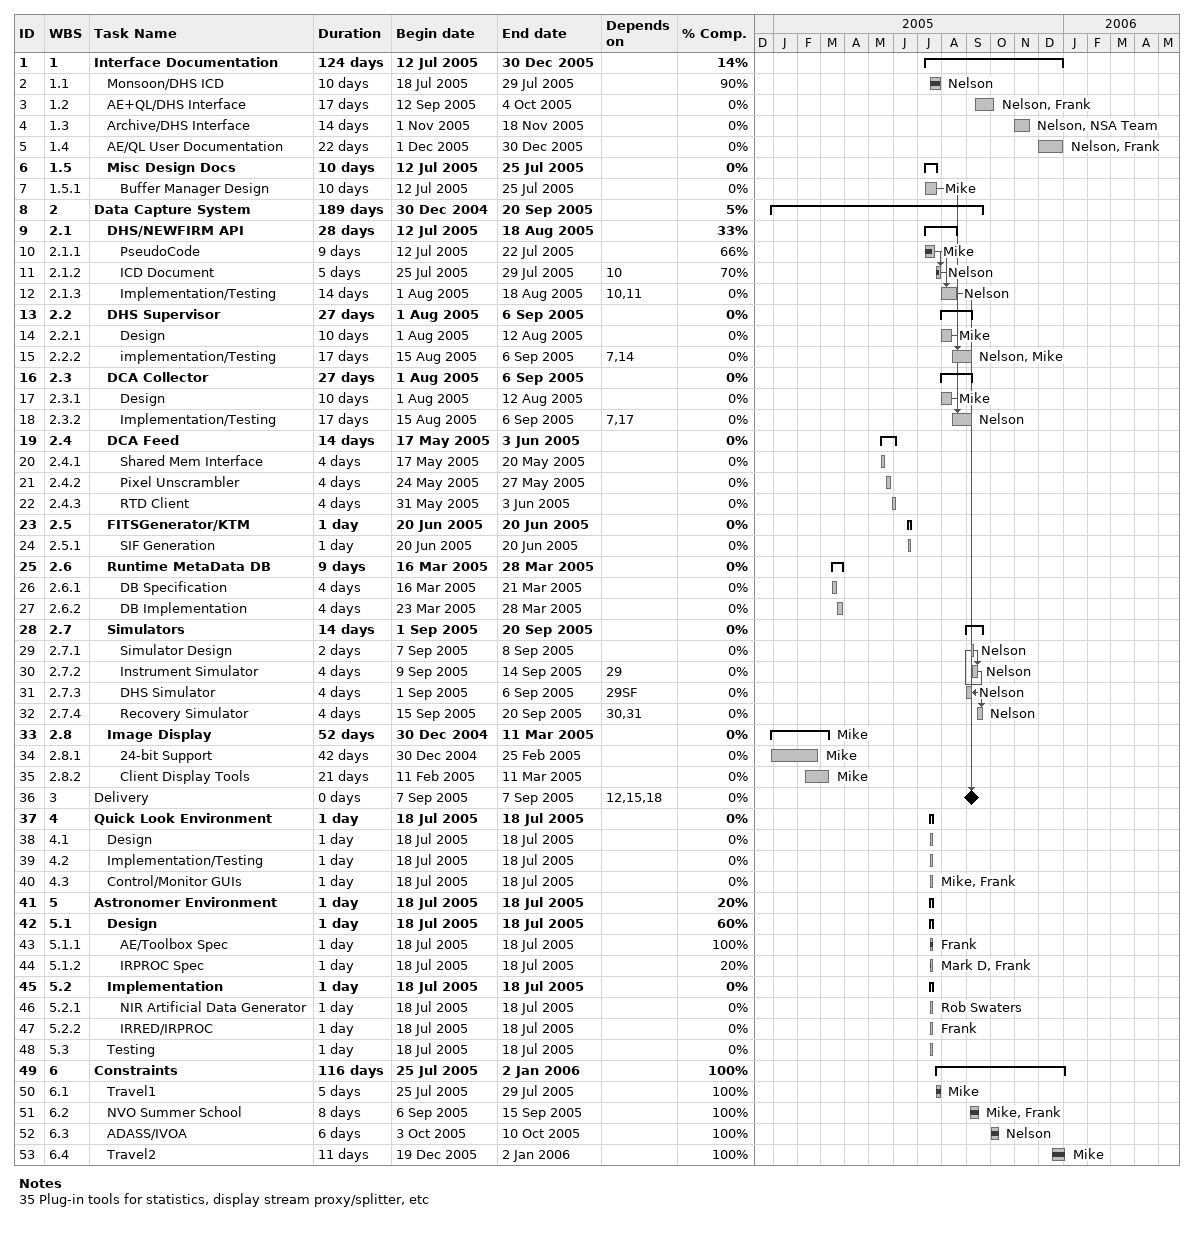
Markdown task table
| ID | WBS | Task | Duration | Start | Finish | Predecessors | Resources | % complete |
|---|---|---|---|---|---|---|---|---|
| 1 | 1 | **Interface Documentation** | 124d | 2005-07-12 | 2005-12-30 |  |  | 14 |
| 2 | 1.1 | Monsoon/DHS ICD | 10d | 2005-07-18 | 2005-07-29 |  | Nelson | 90 |
| 3 | 1.2 | AE+QL/DHS Interface | 17d | 2005-09-12 | 2005-10-04 |  | Nelson, Frank | 0 |
| 4 | 1.3 | Archive/DHS Interface | 14d | 2005-11-01 | 2005-11-18 |  | Nelson, NSA Team | 0 |
| 5 | 1.4 | AE/QL User Documentation | 22d | 2005-12-01 | 2005-12-30 |  | Nelson, Frank | 0 |
| 6 | 1.5 | **Misc Design Docs** | 10d | 2005-07-12 | 2005-07-25 |  |  | 0 |
| 7 | 1.5.1 | Buffer Manager Design | 10d | 2005-07-12 | 2005-07-25 |  | Mike | 0 |
| 8 | 2 | **Data Capture System** | 189d | 2004-12-30 | 2005-09-20 |  |  | 5 |
| 9 | 2.1 | **DHS/NEWFIRM API** | 28d | 2005-07-12 | 2005-08-18 |  |  | 33 |
| 10 | 2.1.1 | PseudoCode | 9d | 2005-07-12 | 2005-07-22 |  | Mike | 66 |
| 11 | 2.1.2 | ICD Document | 5d | 2005-07-25 | 2005-07-29 | 10 | Nelson | 70 |
| 12 | 2.1.3 | Implementation/Testing | 14d | 2005-08-01 | 2005-08-18 | 10, 11 | Nelson | 0 |
| 13 | 2.2 | **DHS Supervisor** | 27d | 2005-08-01 | 2005-09-06 |  |  | 0 |
| 14 | 2.2.1 | Design | 10d | 2005-08-01 | 2005-08-12 |  | Mike | 0 |
| 15 | 2.2.2 | implementation/Testing | 17d | 2005-08-15 | 2005-09-06 | 7, 14 | Nelson, Mike | 0 |
| 16 | 2.3 | **DCA Collector** | 27d | 2005-08-01 | 2005-09-06 |  |  | 0 |
| 17 | 2.3.1 | Design | 10d | 2005-08-01 | 2005-08-12 |  | Mike | 0 |
| 18 | 2.3.2 | Implementation/Testing | 17d | 2005-08-15 | 2005-09-06 | 7, 17 | Nelson | 0 |
| 19 | 2.4 | **DCA Feed** | 14d | 2005-05-17 | 2005-06-03 |  |  | 0 |
| 20 | 2.4.1 | Shared Mem Interface | 4d | 2005-05-17 | 2005-05-20 |  |  | 0 |
| 21 | 2.4.2 | Pixel Unscrambler | 4d | 2005-05-24 | 2005-05-27 |  |  | 0 |
| 22 | 2.4.3 | RTD Client | 4d | 2005-05-31 | 2005-06-03 |  |  | 0 |
| 23 | 2.5 | **FITSGenerator/KTM** | 1d | 2005-06-20 | 2005-06-20 |  |  | 0 |
| 24 | 2.5.1 | SIF Generation | 1d | 2005-06-20 | 2005-06-20 |  |  | 0 |
| 25 | 2.6 | **Runtime MetaData DB** | 9d | 2005-03-16 | 2005-03-28 |  |  | 0 |
| 26 | 2.6.1 | DB Specification | 4d | 2005-03-16 | 2005-03-21 |  |  | 0 |
| 27 | 2.6.2 | DB Implementation | 4d | 2005-03-23 | 2005-03-28 |  |  | 0 |
| 28 | 2.7 | **Simulators** | 14d | 2005-09-01 | 2005-09-20 |  |  | 0 |
| 29 | 2.7.1 | Simulator Design | 2d | 2005-09-07 | 2005-09-08 |  | Nelson | 0 |
| 30 | 2.7.2 | Instrument Simulator | 4d | 2005-09-09 | 2005-09-14 | 29 | Nelson | 0 |
| 31 | 2.7.3 | DHS Simulator | 4d | 2005-09-01 | 2005-09-06 | 29SF | Nelson | 0 |
| 32 | 2.7.4 | Recovery Simulator | 4d | 2005-09-15 | 2005-09-20 | 30, 31 | Nelson | 0 |
| 33 | 2.8 | **Image Display** | 52d | 2004-12-30 | 2005-03-11 |  | Mike | 0 |
| 34 | 2.8.1 | 24-bit Support | 42d | 2004-12-30 | 2005-02-25 |  | Mike | 0 |
| 35 | 2.8.2 | Client Display Tools | 21d | 2005-02-11 | 2005-03-11 |  | Mike | 0 |
| 36 | 3 | Delivery | 0d | 2005-09-07 | 2005-09-07 | 12, 15, 18 |  | 0 |
| 37 | 4 | **Quick Look Environment** | 1d | 2005-07-18 | 2005-07-18 |  |  | 0 |
| 38 | 4.1 | Design | 1d | 2005-07-18 | 2005-07-18 |  |  | 0 |
| 39 | 4.2 | Implementation/Testing | 1d | 2005-07-18 | 2005-07-18 |  |  | 0 |
| 40 | 4.3 | Control/Monitor GUIs | 1d | 2005-07-18 | 2005-07-18 |  | Mike, Frank | 0 |
| 41 | 5 | **Astronomer Environment** | 1d | 2005-07-18 | 2005-07-18 |  |  | 20 |
| 42 | 5.1 | **Design** | 1d | 2005-07-18 | 2005-07-18 |  |  | 60 |
| 43 | 5.1.1 | AE/Toolbox Spec | 1d | 2005-07-18 | 2005-07-18 |  | Frank | 100 |
| 44 | 5.1.2 | IRPROC Spec | 1d | 2005-07-18 | 2005-07-18 |  | Mark D, Frank | 20 |
| 45 | 5.2 | **Implementation** | 1d | 2005-07-18 | 2005-07-18 |  |  | 0 |
| 46 | 5.2.1 | NIR Artificial Data Generator | 1d | 2005-07-18 | 2005-07-18 |  | Rob Swaters | 0 |
| 47 | 5.2.2 | IRRED/IRPROC | 1d | 2005-07-18 | 2005-07-18 |  | Frank | 0 |
| 48 | 5.3 | Testing | 1d | 2005-07-18 | 2005-07-18 |  |  | 0 |
| 49 | 6 | **Constraints** | 116d | 2005-07-25 | 2006-01-02 |  |  | 100 |
| 50 | 6.1 | Travel1 | 5d | 2005-07-25 | 2005-07-29 |  | Mike | 100 |
| 51 | 6.2 | NVO Summer School | 8d | 2005-09-06 | 2005-09-15 |  | Mike, Frank | 100 |
| 52 | 6.3 | ADASS/IVOA | 6d | 2005-10-03 | 2005-10-10 |  | Nelson | 100 |
| 53 | 6.4 | Travel2 | 11d | 2005-12-19 | 2006-01-02 |  | Mike | 100 |

Notes
- 35: Plug-in tools for statistics, display stream proxy/splitter, etc
